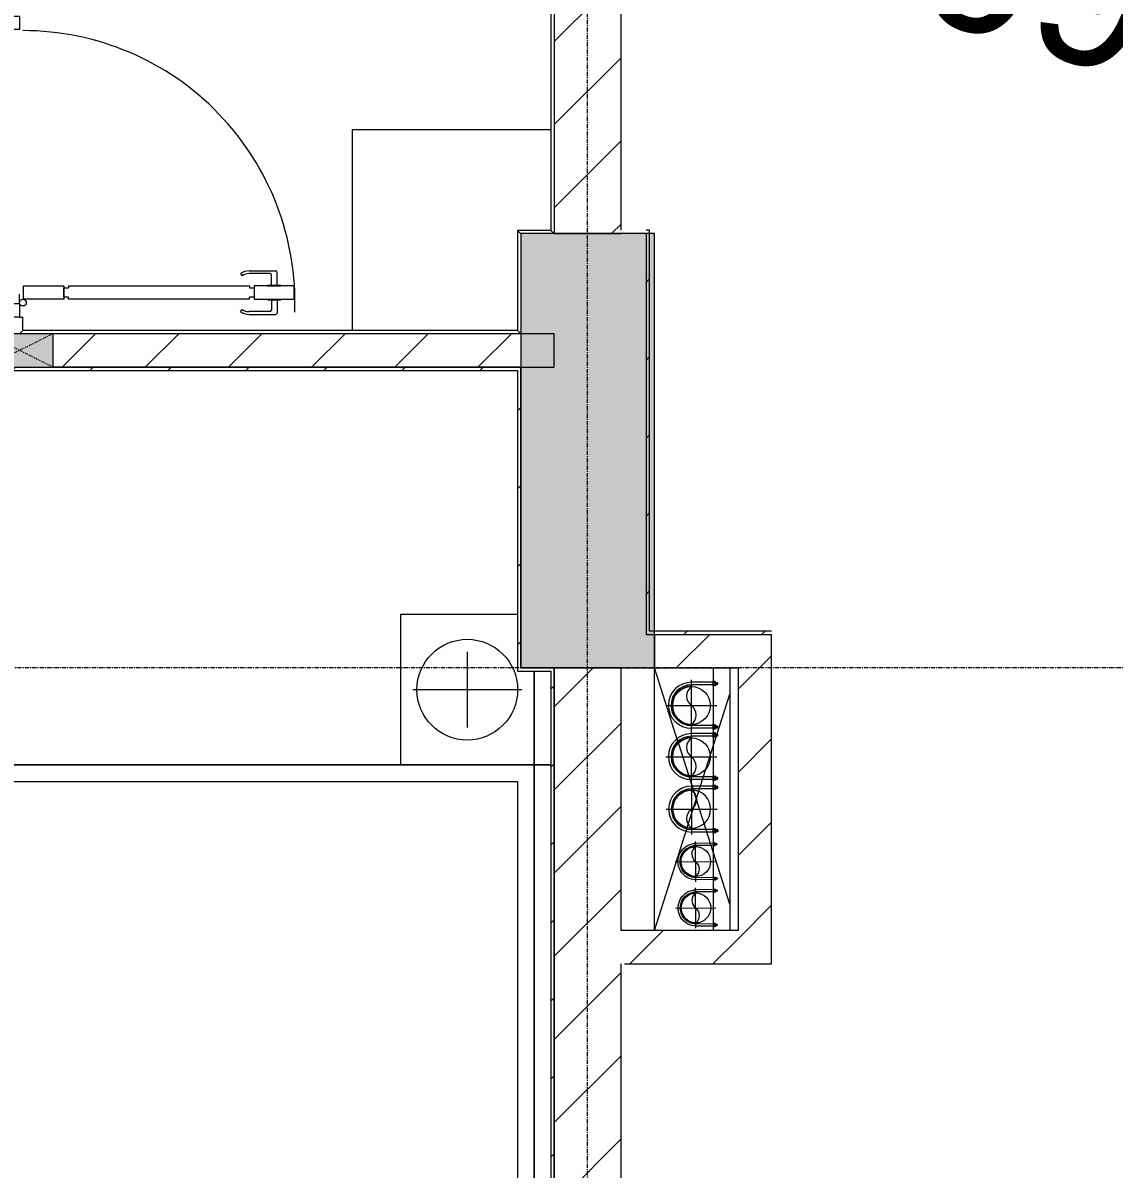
# Model space of a CAD drawing. Header units: millimetres. Extents: x -24439 to 198341, y -52871 to 149926.
# Drawn here: x 98263 to 101528, y 37737 to 41167 of the extents above; entities that cross this region are included whole.
import ezdxf

# ---------------------------------------------------------------- set-up
doc = ezdxf.new("R2010")
doc.units = ezdxf.units.MM
for name, pattern in [('Dash', [6, 3, -3]), ('Grid Line', [22.225, 12.7, -3.175, 3.175, -3.175]), ('IMPORT-CENTER _3_', [10.16, 6.35, -1.27, 1.27, -1.27]), ('NET VAN', [1.06, 0.53, -0.53])]:
    doc.linetypes.add(name, pattern=pattern)
for name, color, linetype, lineweight in [('0-1', 7, 'Continuous', 5), ('0-2', 9, 'Continuous', 9), ('A-DETL-GENF-1', 9, 'Continuous', 9), ('A-DETL-GENF-2', 9, 'NET VAN', 9), ('A-DOOR-1', 9, 'Continuous', 9), ('A-FLOR', 192, 'Continuous', 9), ('A-FLOR-1', 9, 'Continuous', 9), ('A-FLOR-HRAL-1', 9, 'Continuous', 9), ('A-WALL', 113, 'Continuous', 9), ('A-WALL-1', 253, 'Continuous', 18), ('A-WALL-3', 113, 'Continuous', 18), ('A-WALL-PATT-1', 10, 'Continuous', 9), ('A-WALL-PATT-2', 9, 'Continuous', 9), ('A-WALL-PATT-3', 111, 'Continuous', 9), ('G-IMPT', 8, 'Continuous', 9), ('G-IMPT-1', 9, 'Continuous', 9), ('G-IMPT-2', 8, 'IMPORT-CENTER _3_', 9), ('G-IMPT-6', 7, 'Continuous', 9), ('I-FURN-1', 9, 'Continuous', 9), ('I-WALL-1', 253, 'Continuous', 18), ('I-WALL-3', 2, 'Continuous', 18), ('M-EQPM', 50, 'Continuous', 9), ('S-COLS-1', 254, 'Continuous', 5), ('S-COLS-2', 253, 'Continuous', 18), ('S-COLS-3', 9, 'Continuous', 9), ('S-COLS-HDLN-1', 9, 'Dash', 9), ('S-GRID-1', 1, 'Grid Line', 9)]:
    doc.layers.add(name, color=color, linetype=linetype, lineweight=lineweight)
doc.styles.add('Arial_2', font='arial_0.ttf', dxfattribs={"height": 450})
pattern_1 = [(45, (0, 0), (-116.67262, 116.67262), [])]
pattern_2 = [(45, (0, 0), (-124.4508, 124.4508), [])]

# ---------------------------------------------------------------- blocks, each defined once
blk = doc.blocks.new('NCV_TKTC_KET CAU_rvt-1-TKCS_MB ĐỊNH VỊ CAO ĐỘ THIẾT KẾ')
at = {"layer": 'S-COLS-1'}
blk.add_hatch(color=256, dxfattribs=at).paths.add_polyline_path([(100152.6, 39236.9), (100152.6, 40536.9), (99752.6, 40536.9), (99752.6, 39236.9), (99769.4, 39236.9)])
at = {"layer": 'A-FLOR-1'}
blk.add_line((100378, 39236.9), (100378, 38451.1), dxfattribs=at)
at = {"layer": 'S-COLS-2'}
for p, q in [((100152.6, 40536.9), (99752.6, 40536.9)), ((99752.6, 40536.9), (99752.6, 39236.9)), ((100152.6, 39236.9), (100152.6, 40536.9)), ((99752.6, 39236.9), (100152.6, 39236.9))]:
    blk.add_line(p, q, dxfattribs=at)
blk = doc.blocks.new('Railing - Railing-968330-TKCS_MB ĐỊNH VỊ CAO ĐỘ THIẾT KẾ')
at = {"layer": 'A-FLOR-HRAL-1'}
for p, q in [((76934.1, 34566.2), (76934.1, 31285)), ((76934.1, 31285), (76834.1, 31285)), ((76834.1, 31285), (76844.1, 31275)), ((76834.1, 31285), (76834.1, 30986.2)), ((76934.1, 31285), (76942.8, 31276.2)), ((75344.1, 31026.2), (75354.1, 31026.2)), ((75354.1, 30986.2), (75354.1, 31026.2)), ((75354.1, 30986.2), (75344.1, 30976.2)), ((76834.1, 30986.2), (75354.1, 30986.2)), ((76834.1, 30986.2), (76844.1, 30976.2))]:
    blk.add_line(p, q, dxfattribs=at)
blk = doc.blocks.new('GIUONG NGU-2TAB-1600x2000 - GIUONG NGU-2TAB-1600x2000-V145-TKCS_MB ĐỊNH VỊ CAO ĐỘ THIẾT KẾ')
at = {"layer": 'I-FURN-1'}
for p, q in [((458.5, -50), (458.5, 0)), ((458.5, 0), (458.5, -50)), ((2108.2, -50), (2108.2, 0)), ((2108.2, 0), (2108.2, -50)), ((2558.2, -50), (2558.2, 0)), ((458.5, -50), (178.3, -50)), ((178.3, -50), (458.5, -50)), ((458.5, -50), (178.3, -50)), ((458.5, -450.3), (458.5, -50)), ((2108.2, -50), (458.5, -50)), ((458.5, -50), (458.5, -1938.9)), ((458.5, -50), (2108.2, -50)), ((458.5, -1938.9), (458.5, -50)), ((458.5, -450.3), (458.5, -50)), ((458.5, -50), (2108.2, -50)), ((2558.2, -50), (2108.2, -50)), ((2108.2, -50), (2108.2, -450.3)), ((2108.2, -1938.9), (2108.2, -50)), ((2108.2, -50), (2558.2, -50)), ((2108.2, -50), (2558.2, -50)), ((2108.2, -450.3), (2108.2, -50)), ((2108.2, -50), (2108.2, -1938.9)), ((2558.2, -450.3), (2558.2, -50)), ((2558.2, -50), (2558.2, -450.3)), ((8.5, -100), (8.5, -450.3)), ((8.5, -100), (8.5, -450.3)), ((233.5, -86.8), (233.5, -413.5)), ((508.5, -100), (2058.2, -100)), ((508.5, -1938.9), (508.5, -100)), ((2058.2, -100), (2058.2, -1938.9)), ((2333.2, -86.8), (2333.2, -413.5)), ((120.2, -250.2), (346.8, -250.2)), ((2446.5, -250.2), (2219.8, -250.2)), ((8.5, -450.3), (458.5, -450.3)), ((8.5, -450.3), (458.5, -450.3)), ((2108.2, -450.3), (2558.2, -450.3)), ((2558.2, -450.3), (2108.2, -450.3)), ((1997.1, -2000), (569.6, -2000)), ((569.6, -2050), (1997.1, -2050)), ((1997.1, -2050), (569.6, -2050))]:
    blk.add_line(p, q, dxfattribs=at)
for centre in [(233.5, -250.2), (2333.2, -250.2)]:
    blk.add_circle(centre, 150.7, dxfattribs=at)
for centre, radius, start, end in [((569.6, -1938.9), 111.1, 180, 270), ((569.6, -1938.9), 111.1, 180, 270), ((569.6, -1938.9), 61.1, 180, 270), ((1997.1, -1938.9), 111.1, 270, 360), ((1997.1, -1938.9), 61.1, 270, 0), ((1997.1, -1938.9), 111.1, 270, 0)]:
    blk.add_arc(centre, radius, start, end, dxfattribs=at)
blk = doc.blocks.new('MAY GIAT - MAY GIAT_dwg-348053-TKCS_MB ĐỊNH VỊ CAO ĐỘ THIẾT KẾ')
at = {"layer": 'G-IMPT-1', "flags": 128}
blk.add_lwpolyline([(5, 596.6), (5, 2.3), (605, 2.3)], dxfattribs=at)
blk = doc.blocks.new('MAY GIAT - MAY GIAT-348233-TKCS_MB ĐỊNH VỊ CAO ĐỘ THIẾT KẾ')
at = {"layer": 'I-FURN-1'}
for p, q in [((5, 596.6), (5, 2.3)), ((5, 2.3), (605, 2.3))]:
    blk.add_line(p, q, dxfattribs=at)
blk.add_blockref('MAY GIAT - MAY GIAT_dwg-348053-TKCS_MB ĐỊNH VỊ CAO ĐỘ THIẾT KẾ', (0, 0))
blk = doc.blocks.new('G1_SOF - BO TRU - 100x200-V61-TKCS_MB ĐỊNH VỊ CAO ĐỘ THIẾT KẾ')
at = {"layer": 'S-COLS-3'}
blk.add_hatch(color=256, dxfattribs=at).paths.add_polyline_path([(50, -100), (50, 100), (-50, 100), (-50, -100)])
at = {"layer": 'S-COLS-2'}
for p, q in [((50, 100), (-50, 100)), ((-50, 100), (-50, -100)), ((50, -100), (50, 100)), ((-50, -100), (50, -100))]:
    blk.add_line(p, q, dxfattribs=at)
at = {"layer": 'S-COLS-HDLN-1'}
for p, q in [((50, 100), (-50, -100)), ((-50, 100), (50, -100))]:
    blk.add_line(p, q, dxfattribs=at)
blk = doc.blocks.new('DOOR_CW_01 CANH MO-PANEL KINH - DIG_01-900x2200-CỬA NHÔM KÍNH-400860-TKCS_MB ĐỊNH VỊ CAO ĐỘ THIẾT KẾ')
at = {"layer": 'A-DETL-GENF-1'}
for p, q in [((-397, -182), (-397, -62)), ((-397, -62), (-357, -62)), ((-357, -62), (-357, -182)), ((-357, -182), (-397, -182)), ((-397, -196), (-391, -196)), ((-397, -738), (-397, -196)), ((-391, -196), (-391, -182)), ((-391, -182), (-363, -182)), ((-363, -182), (-363, -196)), ((-357, -196), (-363, -196)), ((-357, -196), (-357, -738)), ((-433.9, -711.2), (-427.3, -715.8)), ((-320.1, -711.2), (-326.7, -715.8)), ((-442, -737), (-442, -816.5)), ((-434, -799.5), (-434, -737)), ((-397, -738), (-391, -738)), ((-357, -752), (-397, -752)), ((-397, -752), (-397, -872)), ((-391, -752), (-391, -738)), ((-363, -752), (-391, -752)), ((-357, -738), (-363, -738)), ((-363, -738), (-363, -752)), ((-357, -872), (-357, -752)), ((-320, -799.5), (-320, -737)), ((-312, -737), (-312, -816.5)), ((-399, -820.5), (-438, -820.5)), ((-399, -803.5), (-430, -803.5)), ((-399, -792.2), (-399, -831.8)), ((-397, -792.2), (-399, -792.2)), ((-397, -792.2), (-397, -831.8)), ((-357, -792.2), (-357, -831.8)), ((-357, -792.2), (-355, -792.2)), ((-355, -792.2), (-355, -831.8)), ((-355, -803.5), (-324, -803.5)), ((-355, -820.5), (-316, -820.5)), ((-399, -831.8), (-397, -831.8)), ((-355, -831.8), (-357, -831.8)), ((-397, -872), (-357, -872))]:
    blk.add_line(p, q, dxfattribs=at)
blk.add_circle((-407, -60), 10, dxfattribs=at)
for centre, radius, start, end in [((-407, -60), 814, 268, 0), ((-397, -737), 45, 145, 180), ((-397, -737), 37, 145, 180), ((-357, -737), 37, 0, 35), ((-357, -737), 45, 360, 35), ((-438, -816.5), 4, 180, 270), ((-430, -799.5), 4, 180, 270), ((-324, -799.5), 4, 270, 0), ((-316, -816.5), 4, 270, 0)]:
    blk.add_arc(centre, radius, start, end, dxfattribs=at)
at = {"layer": 'A-DOOR-1'}
for p, q in [((-450, -50), (-450, 50)), ((-450, 50), (-400, 50)), ((-400, 50), (-400, 0)), ((400, 0), (400, 50)), ((400, 50), (450, 50)), ((450, 50), (450, -50)), ((-410, 0), (-410, -50)), ((-400, 0), (-410, 0)), ((410, 0), (400, 0)), ((410, -50), (410, 0)), ((-410, -50), (-450, -50)), ((-407, -50), (-382, -50)), ((450, -50), (410, -50))]:
    blk.add_line(p, q, dxfattribs=at)
blk = doc.blocks.new('NCV_TKTC_TANG 1_rvt-1-TKCS_MB ĐỊNH VỊ CAO ĐỘ THIẾT KẾ')
at = {"layer": 'A-WALL-PATT-1'}
h = blk.add_hatch(dxfattribs=at)
h.set_pattern_fill('FP_2', color=256, style=0, pattern_type=2)
h.set_pattern_definition(pattern_2)
h.paths.add_polyline_path([(99769.4, 40136.9), (99852.6, 40136.9), (99852.6, 40236.9), (98352.6, 40236.9), (98352.6, 40136.9), (98559, 40136.9)])
h.paths.add_polyline_path([(96650.9, 40136.9), (96950.5, 40136.9), (96950.5, 40236.9), (96650.9, 40236.9), (96650.9, 40186.9)])
h.paths.add_polyline_path([(95052.6, 40136.9), (95850.9, 40136.9), (95850.9, 40236.9), (95052.6, 40236.9), (95052.6, 40148.1)])
h.paths.add_polyline_path([(97850.5, 40136.9), (98152.6, 40136.9), (98152.6, 40236.9), (97850.5, 40236.9), (97850.5, 40186.9)])
at = {"layer": 'A-WALL-PATT-2'}
h = blk.add_hatch(dxfattribs=at)
h.set_pattern_fill('FP_3', color=256, style=0, pattern_type=2)
h.set_pattern_definition(pattern_1)
h.paths.add_polyline_path([(96942.5, 40126.9), (99752.6, 40126.9), (99752.6, 40136.9), (96862.6, 40136.9), (96862.6, 40126.9)])
h = blk.add_hatch(dxfattribs=at)
h.set_pattern_fill('FP_3', color=256, style=0, pattern_type=2)
h.set_pattern_definition(pattern_1)
h.paths.add_polyline_path([(99752.6, 39226.9), (99752.6, 40126.9), (99742.6, 40126.9), (99742.6, 39226.9)])
h = blk.add_hatch(dxfattribs=at)
h.set_pattern_fill('FP_3', color=256, style=0, pattern_type=2)
h.set_pattern_definition(pattern_1)
h.paths.add_polyline_path([(99852.6, 35746.9), (99852.6, 39226.9), (99842.6, 39226.9), (99842.6, 35746.9)])
at = {"layer": 'A-WALL-1'}
for p, q in [((99852.6, 40236.9), (98352.6, 40236.9)), ((99852.6, 40136.9), (99852.6, 40236.9)), ((98352.6, 40136.9), (99852.6, 40136.9))]:
    blk.add_line(p, q, dxfattribs=at)
at = {"layer": 'I-WALL-1'}
for p, q in [((99752.6, 40136.9), (98352.6, 40136.9)), ((99752.6, 40126.9), (99752.6, 40136.9)), ((96862.6, 40126.9), (99742.6, 40126.9)), ((99742.6, 40126.9), (99742.6, 39226.9)), ((99752.6, 39236.9), (99752.6, 40126.9)), ((99852.6, 39236.9), (99752.6, 39236.9)), ((99852.6, 39226.9), (99852.6, 39236.9)), ((99742.6, 39226.9), (99752.6, 39226.9)), ((99752.6, 39226.9), (99842.6, 39226.9)), ((99842.6, 39226.9), (99842.6, 35746.9)), ((99852.6, 35746.9), (99852.6, 39226.9))]:
    blk.add_line(p, q, dxfattribs=at)
at = {"layer": 'A-DOOR-1', "rotation": 89.99999999999892}
blk.add_blockref('DOOR_CW_01 CANH MO-PANEL KINH - DIG_01-900x2200-CỬA NHÔM KÍNH-400860-TKCS_MB ĐỊNH VỊ CAO ĐỘ THIẾT KẾ', (98202.6, 40736.9), dxfattribs=at)
at = {"layer": 'A-FLOR-HRAL-1'}
blk.add_blockref('Railing - Railing-968330-TKCS_MB ĐỊNH VỊ CAO ĐỘ THIẾT KẾ', (22908.5, 9260.7), dxfattribs=at)
at = {"layer": 'I-FURN-1'}
for name, p, rotation in [('MAY GIAT - MAY GIAT-348233-TKCS_MB ĐỊNH VỊ CAO ĐỘ THIẾT KẾ', (99245.9, 40851.9), 269.9999999999998), ('GIUONG NGU-2TAB-1600x2000 - GIUONG NGU-2TAB-1600x2000-V145-TKCS_MB ĐỊNH VỊ CAO ĐỘ THIẾT KẾ', (99842.6, 39405.2), 270.0000000000005)]:
    blk.add_blockref(name, p, dxfattribs=dict(at, rotation=rotation))
at = {"layer": 'S-COLS-3', "rotation": 269.9999999999993}
blk.add_blockref('G1_SOF - BO TRU - 100x200-V61-TKCS_MB ĐỊNH VỊ CAO ĐỘ THIẾT KẾ', (98252.6, 40186.9), dxfattribs=at)
blk = doc.blocks.new('TKTC_XREF_251221_MB TANG 1 - TKTC_XREF_260130_MB TANG 1_dwg_CUM U_DN100-4202115-TKCS_MB ĐỊNH VỊ CAO ĐỘ THIẾT KẾ')
at = {"layer": 'G-IMPT'}
blk.add_hatch(color=256, dxfattribs=at).paths.add_polyline_path([(0, -61), (0, -57), (14.8, -55.1), (28.5, -49.4), (40.3, -40.3), (49.4, -28.5), (55.1, -14.8), (57, 0), (55.1, 14.8), (49.4, 28.5), (40.3, 40.3), (28.5, 49.4), (14.8, 55.1), (0, 57), (0, 61), (15.8, 58.9), (35.4, 49), (43.1, 43.1), (52.8, 30.5), (58.9, 15.8), (61, 0), (58.9, -15.8), (52.8, -30.5), (43.1, -43.1), (30.5, -52.8), (15.8, -58.9)])
for p, q in [((-79.1, 66.6), (-79.1, 63.4)), ((-76.6, 66.6), (-76.6, 63.4)), ((-74.6, 66.6), (-74.6, 63.4)), ((-72.7, 69.3), (-72.7, 60.7)), ((-66.9, 67.9), (-71.7, 67.9)), ((-66.9, 62.1), (-71.7, 62.1)), ((-65, 69), (0, 69)), ((-79.1, -63.4), (-79.1, -66.6)), ((-76.6, -63.4), (-76.6, -66.6)), ((-74.6, -63.4), (-74.6, -66.6)), ((-72.7, -60.7), (-72.7, -69.3)), ((-66.9, -62.1), (-71.7, -62.1)), ((-66.9, -67.9), (-71.7, -67.9)), ((-65, -69), (0, -69))]:
    blk.add_line(p, q, dxfattribs=at)
at = {"layer": 'G-IMPT', "flags": 128}
for points in [[(-72.7, 67.6), (-78.1, 67.6), (-78.1, 62.4), (-72.7, 62.4)], [(-71.7, 59.2), (-66.9, 59.2), (-66.9, 70.8), (-71.7, 70.8)], [(-66.9, 70.8), (-66.9, 72.7), (-65, 72.7), (-65, 57.3), (-66.9, 57.3), (-66.9, 59.2)], [(-65, 61), (0, 61), (0, 57)], [(-72.7, -62.4), (-78.1, -62.4), (-78.1, -67.6), (-72.7, -67.6)], [(-71.7, -70.8), (-66.9, -70.8), (-66.9, -59.2), (-71.7, -59.2)], [(-66.9, -59.2), (-66.9, -57.3), (-65, -57.3), (-65, -72.7), (-66.9, -72.7), (-66.9, -70.8)], [(-65, -61), (0, -61), (0, -57)]]:
    blk.add_lwpolyline(points, dxfattribs=at)
at = {"layer": 'G-IMPT'}
for centre, radius, start, end in [((-78.1, 66.6), 0.96, 90, 180), ((-78.1, 63.4), 0.96, 180, 270), ((-71.1, 69.3), 1.56, 112.6199, 247.3801), ((-67.9, 65), 4.8, 143.1301, 216.8699), ((-71.1, 60.7), 1.56, 112.6199, 247.3801), ((0, 0), 69, 270, 90), ((0, 0), 61, 270, 90), ((0, 0), 57, 270, 90), ((-78.1, -63.4), 0.96, 90, 180), ((-78.1, -66.6), 0.96, 180, 270), ((-71.1, -60.7), 1.56, 112.6199, 247.3801), ((-67.9, -65), 4.8, 143.1301, 216.8699), ((-71.1, -69.3), 1.56, 112.6199, 247.3801)]:
    blk.add_arc(centre, radius, start, end, dxfattribs=at)
blk = doc.blocks.new('TKTC_XREF_251221_MB TANG 1 - TKTC_XREF_260130_MB TANG 1_dwg_$cc-4202117-TKCS_MB ĐỊNH VỊ CAO ĐỘ THIẾT KẾ')
at = {"layer": 'G-IMPT'}
blk.add_circle((0, 0), 0.5, dxfattribs=at)
for centre, radius, start, end in [((0, 0), 0.5, 90, 270), ((0.188, 0.25), 0.313, 126.8699, 233.1301), ((-0.188, -0.25), 0.313, 306.8699, 53.1301)]:
    blk.add_arc(centre, radius, start, end, dxfattribs=at)
at = {"layer": 'G-IMPT-2'}
for p, q in [((0, -0.673), (0, 0.673)), ((-0.673, 0), (0.673, 0))]:
    blk.add_line(p, q, dxfattribs=at)
blk = doc.blocks.new('TKTC_XREF_251221_MB TANG 1 - TKTC_XREF_260130_MB TANG 1_dwg_$cc-V177-TKCS_MB ĐỊNH VỊ CAO ĐỘ THIẾT KẾ')
at = {"layer": 'G-IMPT'}
blk.add_circle((0, 0), 0.5, dxfattribs=at)
for centre, radius, start, end in [((0, 0), 0.5, 90, 270), ((0.188, 0.25), 0.313, 126.8699, 233.1301), ((-0.188, -0.25), 0.313, 306.8699, 53.1301)]:
    blk.add_arc(centre, radius, start, end, dxfattribs=at)
at = {"layer": 'G-IMPT-2'}
for p, q in [((0, -0.673), (0, 0.673)), ((-0.673, 0), (0.673, 0))]:
    blk.add_line(p, q, dxfattribs=at)
blk = doc.blocks.new('TKTC_XREF_251221_MB TANG 1 - TKTC_XREF_260130_MB TANG 1_dwg_CUM U_DN100-4202112-TKCS_MB ĐỊNH VỊ CAO ĐỘ THIẾT KẾ')
at = {"layer": 'G-IMPT'}
blk.add_hatch(color=256, dxfattribs=at).paths.add_polyline_path([(0, 61), (0, 57), (14.8, 55.1), (28.5, 49.4), (40.3, 40.3), (49.4, 28.5), (55.1, 14.8), (57, 0), (55.1, -14.8), (49.4, -28.5), (40.3, -40.3), (28.5, -49.4), (14.8, -55.1), (0, -57), (0, -61), (15.8, -58.9), (30.5, -52.8), (43.1, -43.1), (52.8, -30.5), (58.9, -15.8), (61, 0), (58.9, 15.8), (52.8, 30.5), (43.1, 43.1), (30.5, 52.8), (15.8, 58.9)])
for p, q in [((-72.7, 69.3), (-72.7, 60.7)), ((-65, 69), (0, 69)), ((-79.1, 66.6), (-79.1, 63.4)), ((-76.6, 66.6), (-76.6, 63.4)), ((-74.6, 66.6), (-74.6, 63.4)), ((-66.9, 67.9), (-71.7, 67.9)), ((-66.9, 62.1), (-71.7, 62.1)), ((-79.1, -63.4), (-79.1, -66.6)), ((-76.6, -63.4), (-76.6, -66.6)), ((-74.6, -63.4), (-74.6, -66.6)), ((-72.7, -60.7), (-72.7, -69.3)), ((-66.9, -62.1), (-71.7, -62.1)), ((-66.9, -67.9), (-71.7, -67.9)), ((-65, -69), (0, -69))]:
    blk.add_line(p, q, dxfattribs=at)
at = {"layer": 'G-IMPT', "flags": 128}
for points in [[(-71.7, 59.2), (-66.9, 59.2), (-66.9, 70.8), (-71.7, 70.8)], [(-66.9, 70.8), (-66.9, 72.7), (-65, 72.7), (-65, 57.3), (-66.9, 57.3), (-66.9, 59.2)], [(-72.7, 67.6), (-78.1, 67.6), (-78.1, 62.4), (-72.7, 62.4)], [(-65, 61), (0, 61), (0, 57)], [(-72.7, -62.4), (-78.1, -62.4), (-78.1, -67.6), (-72.7, -67.6)], [(-71.7, -70.8), (-66.9, -70.8), (-66.9, -59.2), (-71.7, -59.2)], [(-66.9, -59.2), (-66.9, -57.3), (-65, -57.3), (-65, -72.7), (-66.9, -72.7), (-66.9, -70.8)], [(-65, -61), (0, -61), (0, -57)]]:
    blk.add_lwpolyline(points, dxfattribs=at)
at = {"layer": 'G-IMPT'}
for centre, radius, start, end in [((-71.1, 69.3), 1.56, 112.6199, 247.3801), ((0, 0), 69, 270, 90), ((-78.1, 66.6), 0.96, 90, 180), ((-78.1, 63.4), 0.96, 180, 270), ((-67.9, 65), 4.8, 143.1301, 216.8699), ((-71.1, 60.7), 1.56, 112.6199, 247.3801), ((0, 0), 61, 270, 90), ((0, 0), 57, 270, 90), ((-78.1, -63.4), 0.96, 90, 180), ((-78.1, -66.6), 0.96, 180, 270), ((-71.1, -60.7), 1.56, 112.6199, 247.3801), ((-67.9, -65), 4.8, 143.1301, 216.8699), ((-71.1, -69.3), 1.56, 112.6199, 247.3801)]:
    blk.add_arc(centre, radius, start, end, dxfattribs=at)
blk = doc.blocks.new('TKTC_XREF_251221_MB TANG 1 - TKTC_XREF_260130_MB TANG 1_dwg_$cc-4202114-TKCS_MB ĐỊNH VỊ CAO ĐỘ THIẾT KẾ')
at = {"layer": 'G-IMPT'}
blk.add_circle((0, 0), 0.5, dxfattribs=at)
for centre, radius, start, end in [((0, 0), 0.5, 90, 270), ((0.188, 0.25), 0.313, 126.8699, 233.1301), ((-0.188, -0.25), 0.313, 306.8699, 53.1301)]:
    blk.add_arc(centre, radius, start, end, dxfattribs=at)
at = {"layer": 'G-IMPT-2'}
for p, q in [((0, -0.673), (0, 0.673)), ((-0.673, 0), (0.673, 0))]:
    blk.add_line(p, q, dxfattribs=at)
blk = doc.blocks.new('TKTC_XREF_251221_MB TANG 1 - TKTC_XREF_260130_MB TANG 1_dwg_$cc-4202118-TKCS_MB ĐỊNH VỊ CAO ĐỘ THIẾT KẾ')
at = {"layer": 'G-IMPT'}
blk.add_circle((0, 0), 0.5, dxfattribs=at)
for centre, radius, start, end in [((0, 0), 0.5, 90, 270), ((0.188, 0.25), 0.313, 126.8699, 233.1301), ((-0.188, -0.25), 0.313, 306.8699, 53.1301)]:
    blk.add_arc(centre, radius, start, end, dxfattribs=at)
at = {"layer": 'G-IMPT-2'}
for p, q in [((0, -0.673), (0, 0.673)), ((-0.673, 0), (0.673, 0))]:
    blk.add_line(p, q, dxfattribs=at)
blk = doc.blocks.new('TKTC_XREF_251221_MB TANG 1 - TKTC_XREF_260130_MB TANG 1_dwg_$cc-4202125-TKCS_MB ĐỊNH VỊ CAO ĐỘ THIẾT KẾ')
at = {"layer": 'G-IMPT'}
blk.add_circle((0, 0), 0.5, dxfattribs=at)
for centre, radius, start, end in [((0, 0), 0.5, 90, 270), ((0.188, 0.25), 0.313, 126.8699, 233.1301), ((-0.188, -0.25), 0.313, 306.8699, 53.1301)]:
    blk.add_arc(centre, radius, start, end, dxfattribs=at)
at = {"layer": 'G-IMPT-2'}
for p, q in [((0, -0.673), (0, 0.673)), ((-0.673, 0), (0.673, 0))]:
    blk.add_line(p, q, dxfattribs=at)
blk = doc.blocks.new('TKTC_XREF_251221_MB TANG 1 - TKTC_XREF_260130_MB TANG 1_dwg-4202109-TKCS_MB ĐỊNH VỊ CAO ĐỘ THIẾT KẾ')
at = {"layer": 'G-IMPT'}
blk.add_line((-102773.7, -362109.7), (-102773.7, -362895.4), dxfattribs=at)
at = {"layer": 'G-IMPT', "flags": 128}
blk.add_lwpolyline([(-102772.8, -362895.4), (-102822.8, -362895.1), (-102822.8, -362109.7)], dxfattribs=at)
for name, p, xscale, yscale, zscale, rotation in [('TKTC_XREF_251221_MB TANG 1 - TKTC_XREF_260130_MB TANG 1_dwg_$cc-4202125-TKCS_MB ĐỊNH VỊ CAO ĐỘ THIẾT KẾ', (-102888.7, -362222.3), 113.7150000000092, 113.7150000000092, 113.7150000000092, 0.04476088158440977), ('TKTC_XREF_251221_MB TANG 1 - TKTC_XREF_260130_MB TANG 1_dwg_CUM U_DN100-4202112-TKCS_MB ĐỊNH VỊ CAO ĐỘ THIẾT KẾ', (-102888.7, -362221.4), 0.9975000000000005, 0.9975000000000005, 0.9975000000000005, 180.0467435561312), ('TKTC_XREF_251221_MB TANG 1 - TKTC_XREF_260130_MB TANG 1_dwg_$cc-4202114-TKCS_MB ĐỊNH VỊ CAO ĐỘ THIẾT KẾ', (-102888.7, -362375.9), 113.7150000000092, 113.7150000000092, 113.7150000000092, 0.04476088158440977), ('TKTC_XREF_251221_MB TANG 1 - TKTC_XREF_260130_MB TANG 1_dwg_CUM U_DN100-4202112-TKCS_MB ĐỊNH VỊ CAO ĐỘ THIẾT KẾ', (-102888.7, -362375.1), 0.9975000000000005, 0.9975000000000005, 0.9975000000000005, 180.0467435561312), ('TKTC_XREF_251221_MB TANG 1 - TKTC_XREF_260130_MB TANG 1_dwg_CUM U_DN100-4202112-TKCS_MB ĐỊNH VỊ CAO ĐỘ THIẾT KẾ', (-102887.9, -362532.2), 0.9974999999999966, 0.9974999999999966, 0.9974999999999966, 180.0467435564899), ('TKTC_XREF_251221_MB TANG 1 - TKTC_XREF_260130_MB TANG 1_dwg_$cc-4202118-TKCS_MB ĐỊNH VỊ CAO ĐỘ THIẾT KẾ', (-102876.2, -362689.3), 90.0000000000512, 90.0000000000512, 90.0000000000512, 0.419778997776333), ('TKTC_XREF_251221_MB TANG 1 - TKTC_XREF_260130_MB TANG 1_dwg_$cc-4202117-TKCS_MB ĐỊNH VỊ CAO ĐỘ THIẾT KẾ', (-102875.8, -362828), 90.0000000000512, 90.0000000000512, 90.0000000000512, 0.419778997776333)]:
    blk.add_blockref(name, p, dxfattribs=dict(xscale=xscale, yscale=yscale, zscale=zscale, rotation=rotation))
at = {"extrusion": (0, 0, -1)}
for name, p, xscale, yscale, zscale, rotation in [('TKTC_XREF_251221_MB TANG 1 - TKTC_XREF_260130_MB TANG 1_dwg_$cc-V177-TKCS_MB ĐỊNH VỊ CAO ĐỘ THIẾT KẾ', (102887.9, -362532.2), 113.7150000000092, 113.7150000000092, -113.7150000000092, 179.9532564459116), ('TKTC_XREF_251221_MB TANG 1 - TKTC_XREF_260130_MB TANG 1_dwg_CUM U_DN100-4202115-TKCS_MB ĐỊNH VỊ CAO ĐỘ THIẾT KẾ', (102874.3, -362689.3), 0.7894736842105242, 0.7894736842105242, -0.7894736842105241, 359.5802210006287), ('TKTC_XREF_251221_MB TANG 1 - TKTC_XREF_260130_MB TANG 1_dwg_CUM U_DN100-4202115-TKCS_MB ĐỊNH VỊ CAO ĐỘ THIẾT KẾ', (102873.9, -362828), 0.7894736842105242, 0.7894736842105242, -0.7894736842105241, 359.5802210006287)]:
    blk.add_blockref(name, p, dxfattribs=dict(at, xscale=xscale, yscale=yscale, zscale=zscale, rotation=rotation))
blk = doc.blocks.new('TKTC_XREF_251221_MB TANG 1 - TKTC_XREF_251221_MB TANG 1-2038492-TKCS_MB ĐỊNH VỊ CAO ĐỘ THIẾT KẾ')
blk.add_blockref('TKTC_XREF_251221_MB TANG 1 - TKTC_XREF_260130_MB TANG 1_dwg-4202109-TKCS_MB ĐỊNH VỊ CAO ĐỘ THIẾT KẾ', (169499.1, 384109.7))
blk = doc.blocks.new('NCV_TKCS_251209_TONG THE HIEN TRANG SAN DUONG - NCV_TKCS_HIEN TRANG_251209a_dwg-1612995-TKCS_MB ĐỊNH VỊ CAO ĐỘ THIẾT KẾ')
at = {"layer": 'G-IMPT-6', "insert": (563581232.1, 1145014670), "char_height": 450, "width": 5277.08, "attachment_point": 3, "line_spacing_factor": 0.941778, "style": 'Arial_2'}
blk.add_mtext('X=1145009.154Y=563585.009Z=1.00', dxfattribs=at)
blk = doc.blocks.new('NCV_TKCS_251209_TONG THE HIEN TRANG SAN DUONG - NCV_TKCS_251209_TONG THE HIEN TRANG SAN DUONG-1605292-TKCS_MB ĐỊNH VỊ CAO ĐỘ THIẾT KẾ')
at = {"rotation": 343.2379237072182}
blk.add_blockref('NCV_TKCS_251209_TONG THE HIEN TRANG SAN DUONG - NCV_TKCS_HIEN TRANG_251209a_dwg-1612995-TKCS_MB ĐỊNH VỊ CAO ĐỘ THIẾT KẾ', (-869777547.7, -933796958.8), dxfattribs=at)

msp = doc.modelspace()

# ---------------------------------------------------------------- hatches: boundary and pattern name
at = {"layer": 'A-WALL-PATT-3'}
h = msp.add_hatch(dxfattribs=at)
h.set_pattern_fill('FP_1', color=256, style=0, pattern_type=2)
h.set_pattern_definition(pattern_2)
h.paths.add_polyline_path([(100052.6, 40536.9), (100052.6, 43836.9), (99852.6, 43836.9), (99852.6, 40536.9)])
h = msp.add_hatch(dxfattribs=at)
h.set_pattern_fill('FP_8', color=256, style=0, pattern_type=2)
h.set_pattern_definition(pattern_1)
h.paths.add_polyline_path([(100137.6, 39346.9), (100137.6, 40546.9), (100127.6, 40546.9), (100127.6, 39346.9)])
h = msp.add_hatch(dxfattribs=at)
h.set_pattern_fill('FP_8', color=256, style=0, pattern_type=2)
h.set_pattern_definition(pattern_1)
h.paths.add_polyline_path([(100403, 39336.9), (100503, 39336.9), (100503, 39346.9), (100127.6, 39346.9), (100127.6, 39336.9), (100374.7, 39336.9)])
h = msp.add_hatch(dxfattribs=at)
h.set_pattern_fill('FP_1', color=256, style=0, pattern_type=2)
h.set_pattern_definition(pattern_2)
h.paths.add_polyline_path([(100152.6, 39236.9), (100403, 39236.9), (100403, 39336.9), (100152.6, 39336.9)])
h = msp.add_hatch(dxfattribs=at)
h.set_pattern_fill('FP_1', color=256, style=0, pattern_type=2)
h.set_pattern_definition(pattern_2)
h.paths.add_polyline_path([(100488, 38351.1), (100503, 38351.1), (100503, 39336.9), (100403, 39336.9), (100403, 38351.1)])
h = msp.add_hatch(dxfattribs=at)
h.set_pattern_fill('FP_1', color=256, style=0, pattern_type=2)
h.set_pattern_definition(pattern_2)
h.paths.add_polyline_path([(100052.6, 35737.4), (100052.6, 39236.9), (99852.6, 39236.9), (99852.6, 35737.4)])
h = msp.add_hatch(dxfattribs=at)
h.set_pattern_fill('FP_1', color=256, style=0, pattern_type=2)
h.set_pattern_definition(pattern_2)
h.paths.add_polyline_path([(100062.6, 38351.1), (100403, 38351.1), (100403, 38451.1), (100052.6, 38451.1), (100052.6, 38351.1)])

# ---------------------------------------------------------------- linework, layer by layer
at = {"layer": '0-2'}
for p, q in [((100222.7, 39016.8), (100152.6, 39236.9)), ((100250.8, 38759.3), (100378, 39158.5)), ((100224, 39012.8), (100223, 39015.9)), ((100254.9, 38915.8), (100224, 39012.8)), ((100378, 38529.6), (100256.2, 38911.6)), ((100249.7, 38755.8), (100250.8, 38759.3)), ((100152.6, 38451.1), (100249.7, 38755.8))]:
    msp.add_line(p, q, dxfattribs=at)
at = {"layer": 'A-FLOR'}
msp.add_line((100152.6, 38451.1), (100152.6, 39236.9), dxfattribs=at)
at = {"layer": 'A-WALL'}
for p, q in [((100052.6, 40546.9), (100052.6, 43236.9)), ((100152.6, 39336.9), (100503, 39336.9)), ((100503, 38351.1), (100503, 39336.9)), ((100062.6, 38351.1), (100488, 38351.1))]:
    msp.add_line(p, q, dxfattribs=at)
at = {"layer": 'A-WALL-3'}
for p, q in [((99852.6, 43836.9), (99852.6, 40536.9)), ((99852.6, 40536.9), (100052.6, 40536.9)), ((100152.6, 39336.9), (100152.6, 39236.9)), ((99852.6, 39236.9), (99852.6, 35737.4)), ((100052.6, 39236.9), (99852.6, 39236.9)), ((100052.6, 38451.1), (100052.6, 39236.9)), ((100152.6, 39236.9), (100403, 39236.9)), ((100403, 39236.9), (100403, 38451.1)), ((100403, 38451.1), (100052.6, 38451.1)), ((100052.6, 35747.4), (100052.6, 38351.1)), ((100488, 38351.1), (100503, 38351.1))]:
    msp.add_line(p, q, dxfattribs=at)
at = {"layer": 'I-WALL-3'}
for p, q in [((100137.6, 40546.9), (100127.6, 40546.9)), ((100137.6, 39346.9), (100137.6, 40546.9)), ((100127.6, 40536.9), (100127.6, 39336.9)), ((100503, 39346.9), (100137.6, 39346.9)), ((100127.6, 39336.9), (100152.6, 39336.9))]:
    msp.add_line(p, q, dxfattribs=at)
at = {"layer": 'S-GRID-1'}
for p, q in [((99952.6, 20960.6), (99952.6, 80482.7)), ((131551.8, 39236.9), (29351.8, 39236.9))]:
    msp.add_line(p, q, dxfattribs=at)

# ---------------------------------------------------------------- block references
at = {"layer": '0-1'}
for name in ['NCV_TKTC_KET CAU_rvt-1-TKCS_MB ĐỊNH VỊ CAO ĐỘ THIẾT KẾ', 'NCV_TKTC_TANG 1_rvt-1-TKCS_MB ĐỊNH VỊ CAO ĐỘ THIẾT KẾ']:
    msp.add_blockref(name, (0, 0), dxfattribs=at)
at = {"layer": 'A-DETL-GENF-2'}
msp.add_blockref('NCV_TKCS_251209_TONG THE HIEN TRANG SAN DUONG - NCV_TKCS_251209_TONG THE HIEN TRANG SAN DUONG-1605292-TKCS_MB ĐỊNH VỊ CAO ĐỘ THIẾT KẾ', (26103.5, 9888.2), dxfattribs=at)
at = {"layer": 'M-EQPM'}
msp.add_blockref('TKTC_XREF_251221_MB TANG 1 - TKTC_XREF_251221_MB TANG 1-2038492-TKCS_MB ĐỊNH VỊ CAO ĐỘ THIẾT KẾ', (33652.6, 17236.9), dxfattribs=at)

doc.saveas('drawing.dxf')
